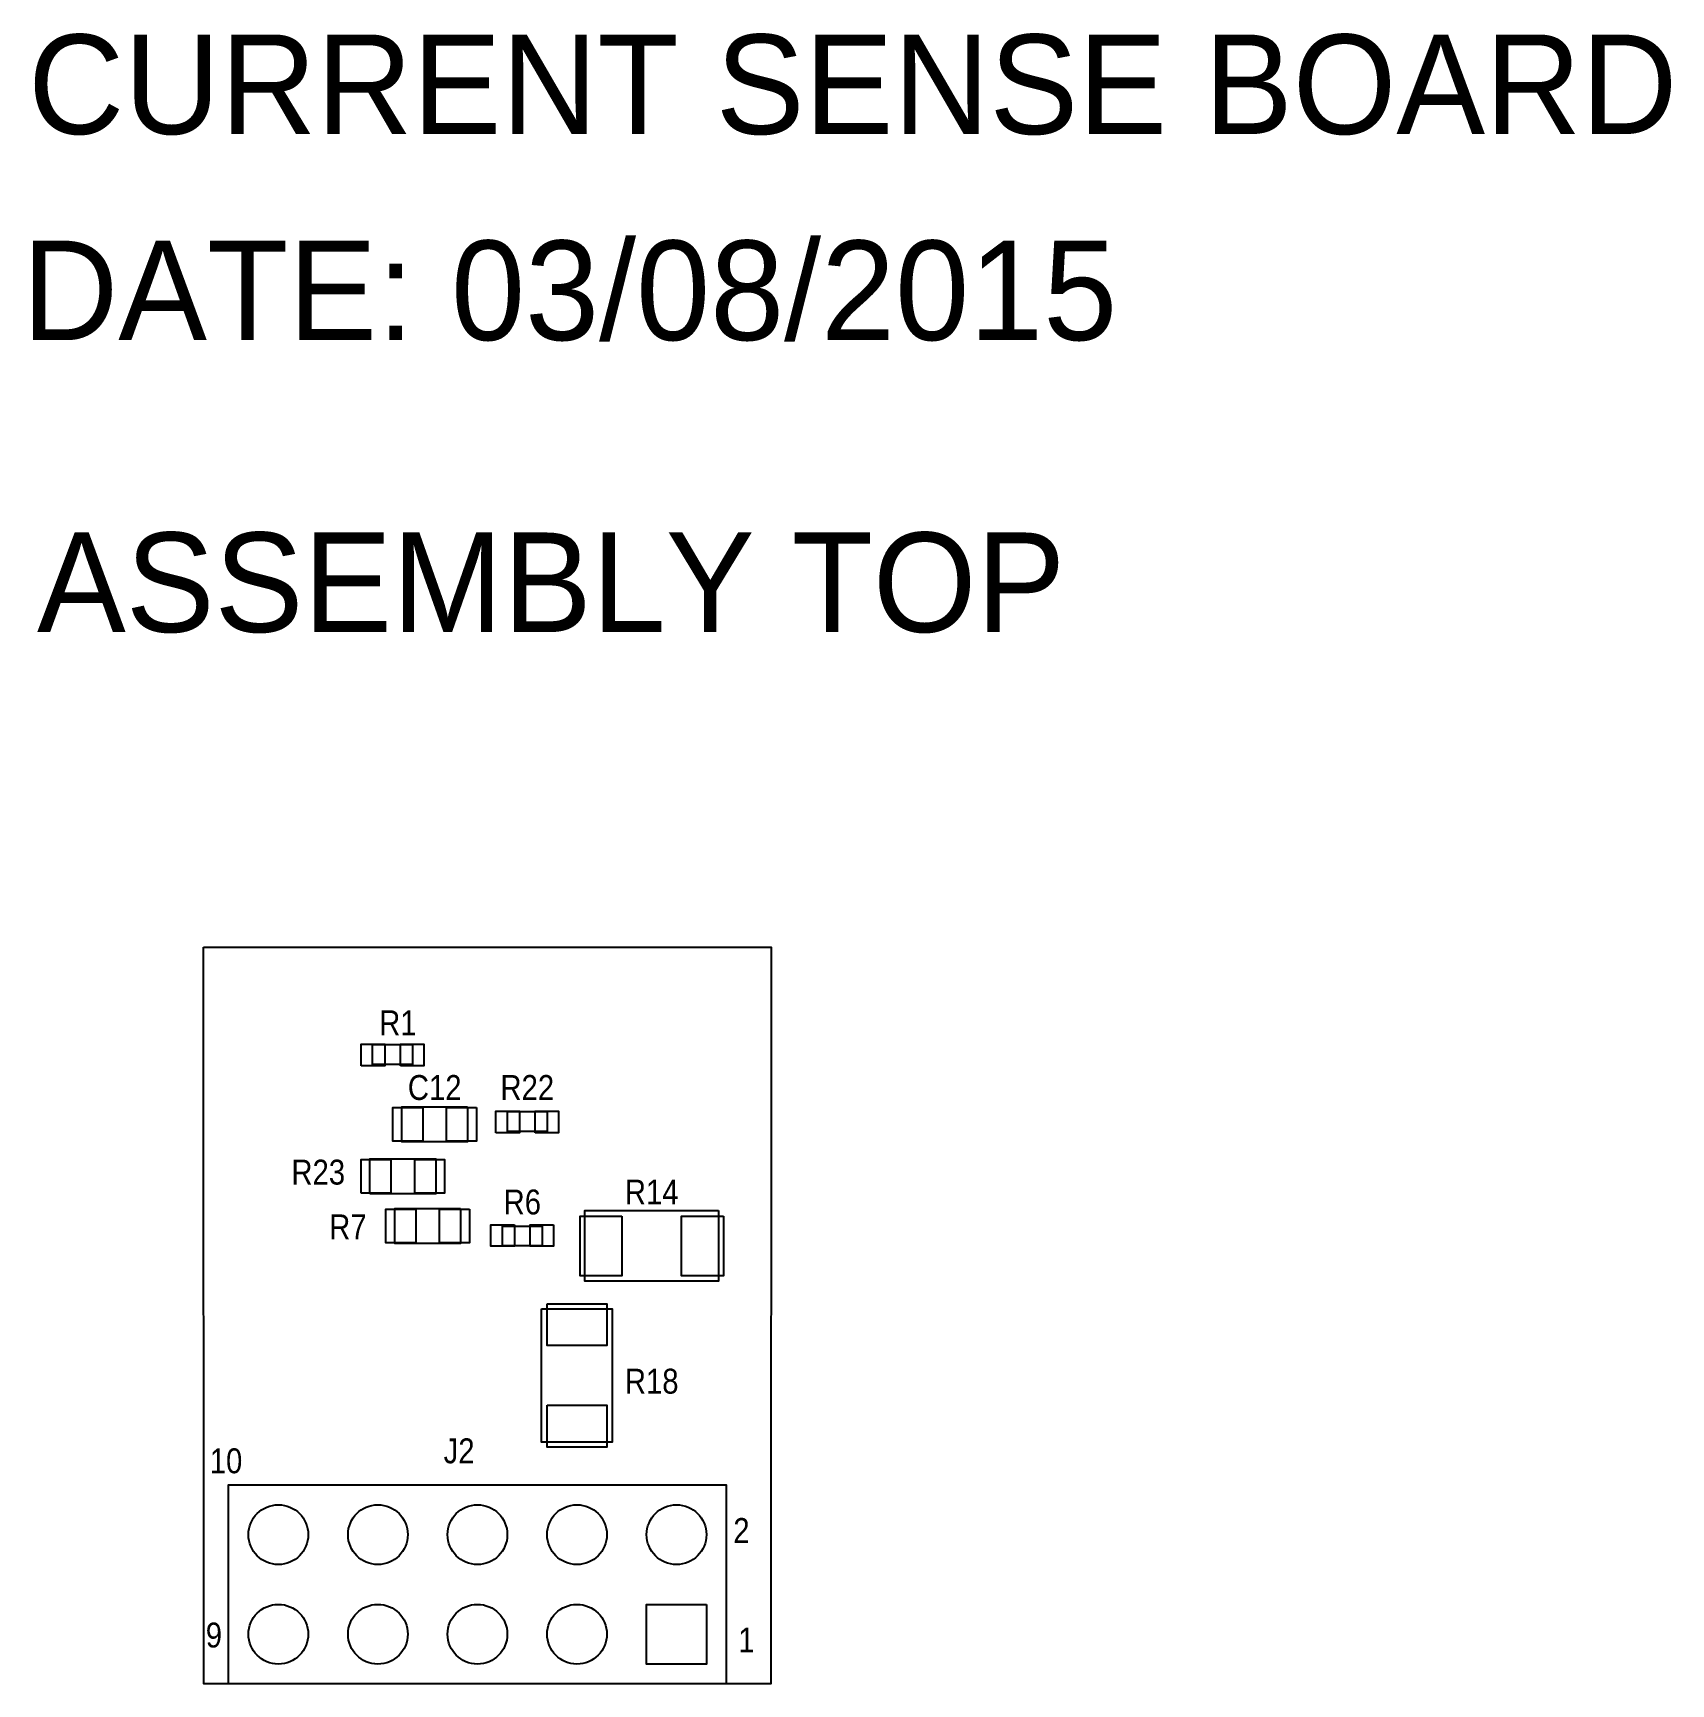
# Model space of a CAD drawing. Extents: x -4.4 to 37.4, y 0 to 42.1.
import ezdxf
from ezdxf.enums import TextEntityAlignment as Align

# ---------------------------------------------------------------- set-up
doc = ezdxf.new("R2010")
doc.units = 0
for name, color, linetype in [('BG_OUTLINE', 2, 'CONTINUOUS'), ('DF_FILM_LABEL_OUTLINE', 3, 'CONTINUOUS'), ('PG_ASSEMBLY_TOP', 4, 'CONTINUOUS'), ('PIN_TOP', 5, 'CONTINUOUS'), ('RD_ASSEMBLY_TOP', 6, 'CONTINUOUS')]:
    doc.layers.add(name, color=color, linetype=linetype)

msp = doc.modelspace()

# ---------------------------------------------------------------- linework, layer by layer
at = {"layer": 'BG_OUTLINE'}
msp.add_lwpolyline([(-0.004318, 18.796), (14.48181, 18.796), (14.471396, 0), (0, 0)], close=True, dxfattribs=at)
at = {"layer": 'PG_ASSEMBLY_TOP'}
for points in [[(4.309364, 15.804896), (4.309364, 16.312896), (5.325364, 16.312896), (5.325364, 15.804896)], [(6.730492, 14.725396), (6.730492, 13.836396), (5.054092, 13.836396), (5.054092, 14.725396)], [(7.746492, 14.097), (7.746492, 14.605), (8.762492, 14.605), (8.762492, 14.097)], [(4.241292, 12.5095), (4.241292, 13.3985), (5.917692, 13.3985), (5.917692, 12.5095)], [(6.552692, 12.1285), (6.552692, 11.2395), (4.876292, 11.2395), (4.876292, 12.1285)], [(13.131292, 12.0777), (13.131292, 10.2743), (9.727692, 10.2743), (9.727692, 12.0777)], [(8.635492, 11.684), (8.635492, 11.176), (7.619492, 11.176), (7.619492, 11.684)], [(8.621522, 9.57453), (10.424922, 9.57453), (10.424922, 6.17093), (8.621522, 6.17093)], [(13.333222, 0), (0.633222, 0), (0.633222, 5.08), (13.333222, 5.08)]]:
    msp.add_lwpolyline(points, close=True, dxfattribs=at)
at = {"layer": 'PIN_TOP'}
for points in [[(4.017772, 15.770606), (4.017772, 16.321786), (4.617212, 16.321786), (4.617212, 15.770606)], [(5.017516, 15.770606), (5.017516, 16.321786), (5.616956, 16.321786), (5.616956, 15.770606)], [(5.587492, 14.712696), (5.587492, 13.849096), (4.825492, 13.849096), (4.825492, 14.712696)], [(6.959092, 14.712696), (6.959092, 13.849096), (6.197092, 13.849096), (6.197092, 14.712696)], [(7.4549, 14.06271), (7.4549, 14.61389), (8.05434, 14.61389), (8.05434, 14.06271)], [(8.454644, 14.06271), (8.454644, 14.61389), (9.054084, 14.61389), (9.054084, 14.06271)], [(4.012692, 12.5222), (4.012692, 13.3858), (4.774692, 13.3858), (4.774692, 12.5222)], [(5.384292, 12.5222), (5.384292, 13.3858), (6.146292, 13.3858), (6.146292, 12.5222)], [(5.409692, 12.1158), (5.409692, 11.2522), (4.647692, 11.2522), (4.647692, 12.1158)], [(6.781292, 12.1158), (6.781292, 11.2522), (6.019292, 11.2522), (6.019292, 12.1158)], [(10.667492, 11.938), (10.667492, 10.414), (9.600692, 10.414), (9.600692, 11.938)], [(13.258292, 11.938), (13.258292, 10.414), (12.191492, 10.414), (12.191492, 11.938)], [(7.92734, 11.71829), (7.92734, 11.16711), (7.3279, 11.16711), (7.3279, 11.71829)], [(8.927084, 11.71829), (8.927084, 11.16711), (8.327644, 11.16711), (8.327644, 11.71829)], [(8.761222, 9.70153), (10.285222, 9.70153), (10.285222, 8.63473), (8.761222, 8.63473)], [(8.761222, 7.11073), (10.285222, 7.11073), (10.285222, 6.04393), (8.761222, 6.04393)], [(12.825222, 2.032), (12.825222, 0.508), (11.301222, 0.508), (11.301222, 2.032)]]:
    msp.add_lwpolyline(points, close=True, dxfattribs=at)
for centre in [(1.903222, 3.81), (4.443222, 3.81), (6.983222, 3.81), (9.523222, 3.81), (12.063222, 3.81), (1.903222, 1.27), (4.443222, 1.27), (6.983222, 1.27), (9.523222, 1.27)]:
    msp.add_circle(centre, 0.762, dxfattribs=at)

# ---------------------------------------------------------------- texts
at = {"layer": 'DF_FILM_LABEL_OUTLINE'}
for s, p in [('CURRENT SENSE BOARD', (-4.483608, 39.545514)), ('DATE: 03/08/2015', (-4.636008, 34.287714))]:
    msp.add_text(s, height=2.54, dxfattribs=at).set_placement(p)
at = {"layer": 'PG_ASSEMBLY_TOP'}
msp.add_text('ASSEMBLY TOP', height=2.54, dxfattribs=at).set_placement((-4.255008, 26.839418))
at = {"layer": 'PG_ASSEMBLY_TOP', "width": 0.88}
for s, p in [('10', (0.1524, 5.376418)), ('2', (13.5128, 3.598418)), ('9', (0.0508, 0.931418)), ('1', (13.6398, 0.804418))]:
    msp.add_text(s, height=0.635, dxfattribs=at).set_placement(p)
at = {"layer": 'RD_ASSEMBLY_TOP', "width": 0.88}
for s, p in [('R1', (4.953, 16.552418)), ('R22', (8.255, 14.901418)), ('R23', (2.921, 12.742164)), ('R14', (11.43, 12.234164)), ('R6', (8.128, 11.980418)), ('R18', (11.43, 7.408418))]:
    msp.add_text(s, height=0.635, dxfattribs=at).set_placement(p, align=Align.CENTER)
for s, p in [('C12', (5.207, 14.901418)), ('R7', (3.2004, 11.345418)), ('J2', (6.1214, 5.630418))]:
    msp.add_text(s, height=0.635, dxfattribs=at).set_placement(p)

doc.saveas('drawing.dxf')
